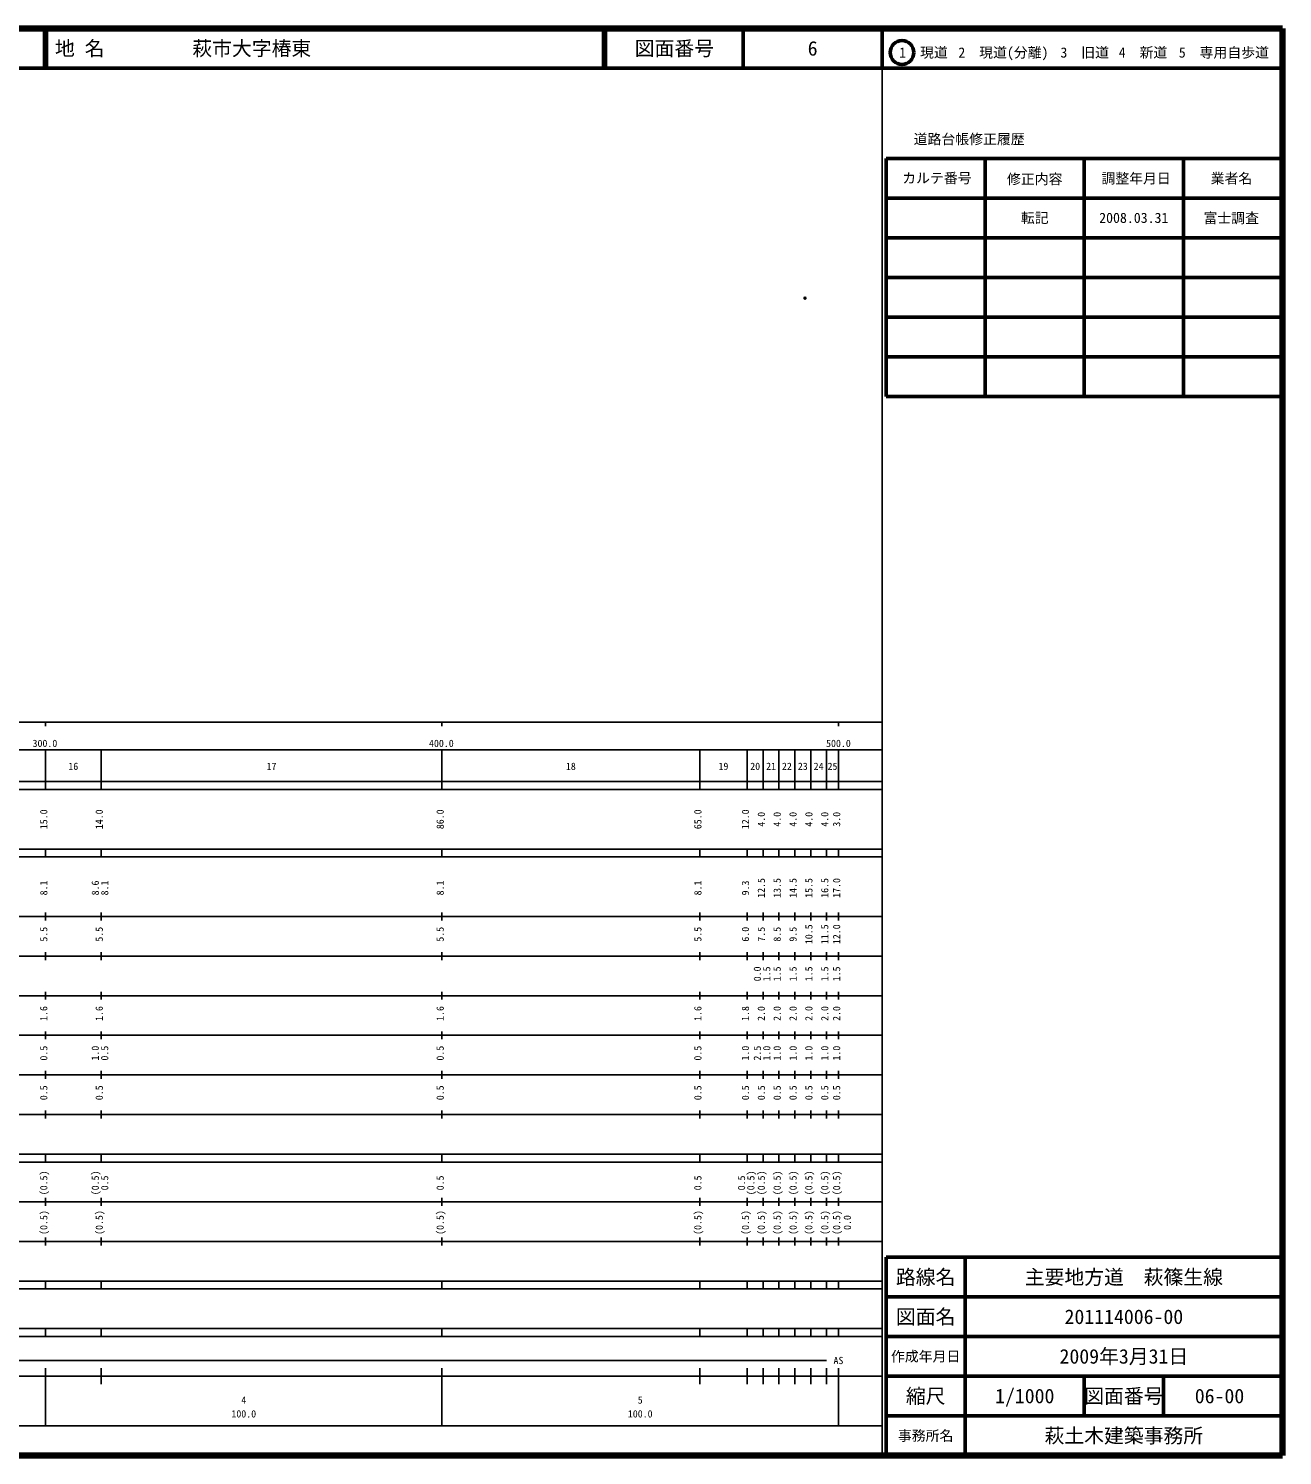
# Model space of a CAD drawing. Units: millimetres on the paper. Extents: x 40 to 680, y 20 to 380.
# Drawn here: x 363.7 to 680, y 20 to 380 of the extents above; entities that cross this region are included whole.
import ezdxf
from ezdxf.enums import TextEntityAlignment as Align

# ---------------------------------------------------------------- set-up
doc = ezdxf.new("R2010")
doc.units = ezdxf.units.MM
doc.header["$PDMODE"] = 32
doc.header["$PDSIZE"] = 0.5
doc.layers.add('M-OTRS', color=6, linetype='Continuous')
doc.layers.add('M-TTL-TXT', color=7, linetype='Continuous')
for name, color, linetype, lineweight in [('M-TTL', 2, 'Continuous', 140), ('M-TTL-BAND', 7, 'Continuous', 25), ('M-TTL-FRAM', 2, 'Continuous', 50), ('M-TTL-LINE', 7, 'Continuous', 50)]:
    doc.layers.add(name, color=color, linetype=linetype, lineweight=lineweight)
doc.styles.add('ＭＳ ゴシック', font='')
doc.styles.get('ＭＳ ゴシック').set_extended_font_data('MS Gothic')

msp = doc.modelspace()

# ---------------------------------------------------------------- linework, layer by layer
at = {"layer": 'M-OTRS'}
msp.add_point((559.567, 312.007), dxfattribs=at)
at = {"layer": 'M-TTL'}
for p, q in [((680, 380), (40, 380)), ((680, 20), (680, 380)), ((40, 20), (680, 20))]:
    msp.add_line(p, q, dxfattribs=at)
at = {"layer": 'M-TTL-BAND'}
for p, q in [((579, 20), (579, 370)), ((40, 205), (579, 205)), ((368, 205), (368, 204)), ((468, 205), (468, 204)), ((568, 205), (568, 204)), ((68, 198), (579, 198)), ((368, 188), (368, 198)), ((382, 188), (382, 198)), ((468, 188), (468, 198)), ((533, 188), (533, 198)), ((545, 188), (545, 198)), ((549, 188), (549, 198)), ((553, 188), (553, 198)), ((557, 188), (557, 198)), ((561, 188), (561, 198)), ((565, 188), (565, 198)), ((568, 188), (568, 198)), ((40, 190), (579, 190)), ((40, 188), (579, 188)), ((40, 173), (579, 173)), ((368, 171), (368, 173)), ((382, 171), (382, 173)), ((468, 171), (468, 173)), ((533, 171), (533, 173)), ((545, 171), (545, 173)), ((549, 171), (549, 173)), ((553, 171), (553, 173)), ((557, 171), (557, 173)), ((561, 171), (561, 173)), ((565, 171), (565, 173)), ((568, 171), (568, 173)), ((40, 171), (579, 171)), ((40, 156), (579, 156)), ((368, 155), (368, 157)), ((382, 155), (382, 157)), ((468, 155), (468, 157)), ((533, 155), (533, 157)), ((545, 155), (545, 157)), ((549, 155), (549, 157)), ((553, 155), (553, 157)), ((557, 155), (557, 157)), ((561, 155), (561, 157)), ((565, 155), (565, 157)), ((568, 155), (568, 157)), ((46, 146), (579, 146)), ((368, 145), (368, 147)), ((382, 145), (382, 147)), ((468, 145), (468, 147)), ((533, 145), (533, 147)), ((545, 145), (545, 147)), ((549, 145), (549, 147)), ((553, 145), (553, 147)), ((557, 145), (557, 147)), ((561, 145), (561, 147)), ((565, 145), (565, 147)), ((568, 145), (568, 147)), ((368, 135), (368, 137)), ((382, 135), (382, 137)), ((468, 135), (468, 137)), ((533, 135), (533, 137)), ((545, 135), (545, 137)), ((549, 135), (549, 137)), ((553, 135), (553, 137)), ((557, 135), (557, 137)), ((561, 135), (561, 137)), ((565, 135), (565, 137)), ((568, 135), (568, 137)), ((52, 136), (579, 136)), ((46, 126), (579, 126)), ((368, 125), (368, 127)), ((382, 125), (382, 127)), ((468, 125), (468, 127)), ((533, 125), (533, 127)), ((545, 125), (545, 127)), ((549, 125), (549, 127)), ((553, 125), (553, 127)), ((557, 125), (557, 127)), ((561, 125), (561, 127)), ((565, 125), (565, 127)), ((568, 125), (568, 127)), ((52, 116), (579, 116)), ((368, 115), (368, 117)), ((382, 115), (382, 117)), ((468, 115), (468, 117)), ((533, 115), (533, 117)), ((545, 115), (545, 117)), ((549, 115), (549, 117)), ((553, 115), (553, 117)), ((557, 115), (557, 117)), ((561, 115), (561, 117)), ((565, 115), (565, 117)), ((568, 115), (568, 117)), ((46, 106), (579, 106)), ((368, 105), (368, 107)), ((382, 105), (382, 107)), ((468, 105), (468, 107)), ((533, 105), (533, 107)), ((545, 105), (545, 107)), ((549, 105), (549, 107)), ((553, 105), (553, 107)), ((557, 105), (557, 107)), ((561, 105), (561, 107)), ((565, 105), (565, 107)), ((568, 105), (568, 107)), ((40, 96), (579, 96)), ((40, 94), (579, 94)), ((368, 94), (368, 96)), ((382, 94), (382, 96)), ((468, 94), (468, 96)), ((533, 94), (533, 96)), ((545, 94), (545, 96)), ((549, 94), (549, 96)), ((553, 94), (553, 96)), ((557, 94), (557, 96)), ((561, 94), (561, 96)), ((565, 94), (565, 96)), ((568, 94), (568, 96)), ((49, 84), (579, 84)), ((368, 83), (368, 85)), ((382, 83), (382, 85)), ((468, 83), (468, 85)), ((533, 83), (533, 85)), ((545, 83), (545, 85)), ((549, 83), (549, 85)), ((553, 83), (553, 85)), ((557, 83), (557, 85)), ((561, 83), (561, 85)), ((565, 83), (565, 85)), ((568, 83), (568, 85)), ((40, 74), (579, 74)), ((368, 73), (368, 75)), ((382, 73), (382, 75)), ((468, 73), (468, 75)), ((533, 73), (533, 75)), ((545, 73), (545, 75)), ((549, 73), (549, 75)), ((553, 73), (553, 75)), ((557, 73), (557, 75)), ((561, 73), (561, 75)), ((565, 73), (565, 75)), ((568, 73), (568, 75)), ((40, 64), (579, 64)), ((40, 62), (579, 62)), ((368, 62), (368, 64)), ((382, 62), (382, 64)), ((468, 62), (468, 64)), ((533, 62), (533, 64)), ((545, 62), (545, 64)), ((549, 62), (549, 64)), ((553, 62), (553, 64)), ((557, 62), (557, 64)), ((561, 62), (561, 64)), ((565, 62), (565, 64)), ((568, 62), (568, 64)), ((40, 52), (579, 52)), ((368, 50), (368, 52)), ((382, 50), (382, 52)), ((468, 50), (468, 52)), ((533, 50), (533, 52)), ((545, 50), (545, 52)), ((549, 50), (549, 52)), ((553, 50), (553, 52)), ((557, 50), (557, 52)), ((561, 50), (561, 52)), ((565, 50), (565, 52)), ((568, 50), (568, 52)), ((40, 50), (579, 50)), ((71, 44), (565, 44)), ((40, 40), (579, 40)), ((368, 27.5), (368, 42)), ((382, 38), (382, 42)), ((468, 27.5), (468, 42)), ((533, 38), (533, 42)), ((545, 38), (545, 42)), ((549, 38), (549, 42)), ((553, 38), (553, 42)), ((557, 38), (557, 42)), ((561, 38), (561, 42)), ((565, 38), (565, 42)), ((568, 27.5), (568, 42)), ((68, 27.5), (579, 27.5))]:
    msp.add_line(p, q, dxfattribs=at)
at = {"layer": 'M-TTL-FRAM'}
for p, q in [((580, 347.197), (580, 287.197)), ((580, 347.197), (680, 347.197)), ((580, 287.197), (680, 287.197)), ((680, 70), (580, 70)), ((580, 70), (580, 20))]:
    msp.add_line(p, q, dxfattribs=at)
at = {"layer": 'M-TTL-LINE'}
for p, q in [((367.75, 380), (367.75, 370)), ((368.25, 380), (368.25, 370)), ((508.747, 380), (508.747, 370)), ((509.247, 380), (509.247, 370)), ((543.997, 380), (543.997, 370)), ((579, 380), (579, 370)), ((40, 370), (680, 370)), ((605, 347.197), (605, 287.197)), ((630, 347.197), (630, 287.197)), ((655, 347.197), (655, 287.197)), ((580, 337.197), (680, 337.197)), ((580, 327.197), (680, 327.197)), ((580, 317.197), (680, 317.197)), ((580, 307.197), (680, 307.197)), ((580, 297.197), (680, 297.197)), ((600, 70), (600, 20)), ((680, 60), (580, 60)), ((680, 50), (580, 50)), ((680, 40), (580, 40)), ((630, 40), (630, 30)), ((650, 40), (650, 30)), ((680, 30), (580, 30))]:
    msp.add_line(p, q, dxfattribs=at)
msp.add_circle((584.031, 373.958), 3, dxfattribs=at)

# ---------------------------------------------------------------- texts
at = {"layer": 'M-TTL-BAND', "style": 'ＭＳ ゴシック'}
for s, p in [('300.0', (367.844, 198.195)), ('400.0', (467.844, 198.195)), ('500.0', (568, 198.195)), ('16', (375, 192.405)), ('17', (425, 192.405)), ('18', (500.5, 192.405)), ('19', (539, 192.405)), ('20', (547, 192.405)), ('21', (551, 192.405)), ('22', (555, 192.405)), ('23', (559, 192.405)), ('24', (563, 192.405)), ('25', (566.5, 192.405)), ('AS', (568, 42.5)), ('4', (418, 32.523)), ('5', (518, 32.523)), ('100.0', (418, 29.033)), ('100.0', (518, 29.033))]:
    msp.add_text(s, height=1.833, dxfattribs=at).set_placement(p, align=Align.BOTTOM_CENTER)
for s, p in [('15.0', (369, 180.5)), ('14.0', (383, 180.5)), ('86.0', (469, 180.5)), ('65.0', (534, 180.5)), ('12.0', (546, 180.5)), ('4.0', (550, 180.5)), ('4.0', (554, 180.5)), ('4.0', (558, 180.5)), ('4.0', (562, 180.5)), ('4.0', (566, 180.5)), ('3.0', (569, 180.5)), ('8.1', (369, 163.174)), ('8.6', (382, 163.174)), ('8.1', (384.37, 163.174)), ('8.1', (469, 163.174)), ('8.1', (534, 163.174)), ('9.3', (546, 163.174)), ('12.5', (550, 163.174)), ('13.5', (554, 163.174)), ('14.5', (558, 163.174)), ('15.5', (562, 163.174)), ('16.5', (566, 163.174)), ('17.0', (569, 163.174)), ('5.5', (369, 151.5)), ('5.5', (383, 151.5)), ('5.5', (469, 151.5)), ('5.5', (534, 151.5)), ('6.0', (546, 151.5)), ('7.5', (550, 151.5)), ('8.5', (554, 151.5)), ('9.5', (558, 151.5)), ('10.5', (562, 151.5)), ('11.5', (566, 151.5)), ('12.0', (569, 151.5)), ('0.0', (549, 141.5)), ('1.5', (551.37, 141.5)), ('1.5', (554, 141.5)), ('1.5', (558, 141.5)), ('1.5', (562, 141.5)), ('1.5', (566, 141.5)), ('1.5', (569, 141.5)), ('1.6', (369, 131.5)), ('1.6', (383, 131.5)), ('1.6', (469, 131.5)), ('1.6', (534, 131.5)), ('1.8', (546, 131.5)), ('2.0', (550, 131.5)), ('2.0', (554, 131.5)), ('2.0', (558, 131.5)), ('2.0', (562, 131.5)), ('2.0', (566, 131.5)), ('2.0', (569, 131.5)), ('0.5', (369, 121.5)), ('1.0', (382, 121.5)), ('0.5', (384.37, 121.5)), ('0.5', (469, 121.5)), ('0.5', (534, 121.5)), ('1.0', (546, 121.5)), ('2.5', (549, 121.5)), ('1.0', (551.37, 121.5)), ('1.0', (554, 121.5)), ('1.0', (558, 121.5)), ('1.0', (562, 121.5)), ('1.0', (566, 121.5)), ('1.0', (569, 121.5)), ('0.5', (369, 111.5)), ('0.5', (383, 111.5)), ('0.5', (469, 111.5)), ('0.5', (534, 111.5)), ('0.5', (546, 111.5)), ('0.5', (550, 111.5)), ('0.5', (554, 111.5)), ('0.5', (558, 111.5)), ('0.5', (562, 111.5)), ('0.5', (566, 111.5)), ('0.5', (569, 111.5)), ('(0.5)', (369, 88.764)), ('(0.5)', (382, 88.764)), ('0.5', (384.37, 88.764)), ('0.5', (469, 88.764)), ('0.5', (534, 88.764)), ('0.5', (545, 88.764)), ('(0.5)', (547.37, 88.764)), ('(0.5)', (550, 88.764)), ('(0.5)', (554, 88.764)), ('(0.5)', (558, 88.764)), ('(0.5)', (562, 88.764)), ('(0.5)', (566, 88.764)), ('(0.5)', (569, 88.764)), ('(0.5)', (369, 78.764)), ('(0.5)', (383, 78.764)), ('(0.5)', (469, 78.764)), ('(0.5)', (534, 78.764)), ('(0.5)', (546, 78.764)), ('(0.5)', (550, 78.764)), ('(0.5)', (554, 78.764)), ('(0.5)', (558, 78.764)), ('(0.5)', (562, 78.764)), ('(0.5)', (566, 78.764)), ('(0.5)', (569, 78.764)), ('0.0', (571.7, 78.764))]:
    msp.add_text(s, height=1.833, rotation=90, dxfattribs=at).set_placement(p, align=Align.BOTTOM_CENTER)
at = {"layer": 'M-TTL-TXT', "style": 'ＭＳ ゴシック'}
for s, p in [('地 名', (370.38, 375)), ('萩市大字椿東', (405.024, 375))]:
    msp.add_text(s, height=3.666, dxfattribs=at).set_placement(p, align=Align.MIDDLE_LEFT)
for s, height, p in [('図面番号', 3.666, (526.622, 375)), ('6', 3.666, (561.497, 375)), ('1\u3000現道', 2.566, (589.448, 373.958)), ('2\u3000現道(分離)', 2.566, (609.619, 373.958)), ('3\u3000旧道', 2.566, (630.121, 373.958)), ('4\u3000新道', 2.566, (644.824, 373.958)), ('5\u3000専用自歩道', 2.566, (665.228, 373.958)), ('道路台帳修正履歴', 2.566, (600.968, 352.113)), ('カルテ番号', 2.566, (592.839, 342.277)), ('修正内容', 2.566, (617.509, 342.023)), ('調整年月日', 2.566, (643.089, 342.197)), ('業者名', 2.566, (667.134, 342.197)), ('転記', 2.566, (617.5, 332.245)), ('2008.03.31', 2.566, (642.5, 332.245)), ('富士調査', 2.566, (667.077, 332.189)), ('路線名', 3.666, (590, 65)), ('路線名', 3.666, (590, 65)), ('主要地方道\u3000萩篠生線', 3.666, (640, 65)), ('図面名', 3.666, (590, 55)), ('図面名', 3.666, (590, 55)), ('201114006-00', 3.666, (640, 55)), ('2009年3月31日', 3.666, (640, 45)), ('作成年月日', 2.566, (590, 45)), ('作成年月日', 2.566, (590, 45)), ('縮尺', 3.666, (590, 35)), ('縮尺', 3.666, (590, 35)), ('1/1000', 3.666, (615, 35)), ('図面番号', 3.666, (640, 35)), ('図面番号', 3.666, (640, 35)), ('06-00', 3.666, (664.125, 35)), ('事務所名', 2.566, (590, 25)), ('事務所名', 2.566, (590, 25)), ('萩土木建築事務所', 3.666, (640, 25))]:
    msp.add_text(s, height=height, dxfattribs=at).set_placement(p, align=Align.MIDDLE_CENTER)

doc.saveas('drawing.dxf')
